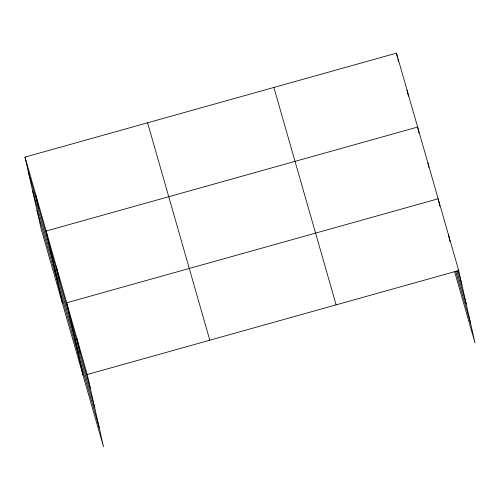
<?xml version="1.0" encoding="UTF-8"?>
<svg xmlns="http://www.w3.org/2000/svg" width="500" height="500" viewBox="0 0 500 500"><rect width="100%" height="100%" fill="white"/><g stroke="black" fill="none" stroke-linecap="round" stroke-linejoin="round"><path stroke-width="0.75" d="M25 157.113L87.225 374.519L103.531 446.856L41.3 229.456L25 157.113L396.469 53.144L458.7 270.544L475 342.887L454.462 271.144M87.225 374.519L458.7 270.544M457.856 270.631L461.919 284.831M456.825 271.106L466.238 303.988M455.712 271.413L470.681 323.725M273.888 87.45L336.112 304.856M147.587 122.806L209.812 340.206M28.219 171.4L90.444 388.806M32.538 190.562L94.763 407.962M36.987 210.3L99.213 427.7M448.431 234.675L449.956 241.444M439.856 206.319L438.162 198.8L66.694 302.775L82.994 375.112M427.894 162.931L428.913 167.444M418.981 133.075L417.631 127.056L46.156 231.031L62.462 303.375M407.05 90.1L408.406 96.119M396.469 53.144L397.488 57.656M397.825 59.156L398.338 61.413M76.956 338.644L80.181 352.931M56.425 266.906L59.644 281.194M35.581 194.075L38.8 208.363"/></g></svg>
